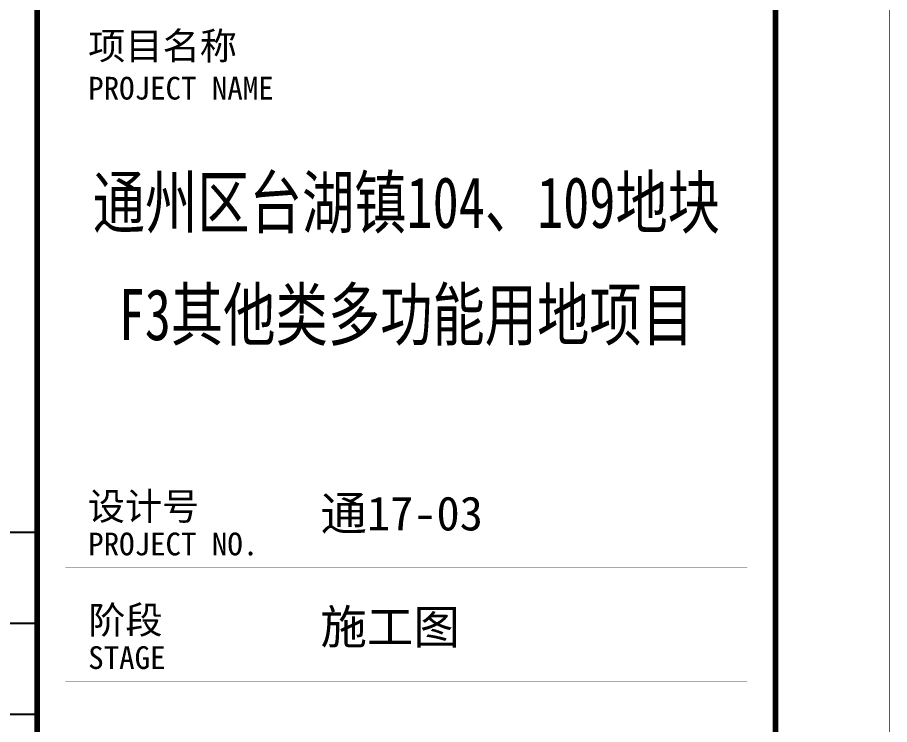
# Model space of a CAD drawing. Extents: x -483182 to 812890, y -390528 to -214858.
# Drawn here: x -133453 to -125777, y -309085 to -302861 of the extents above; entities that cross this region are included whole.
import ezdxf
from ezdxf.enums import TextEntityAlignment as Align

# ---------------------------------------------------------------- set-up
doc = ezdxf.new("R2010")
doc.units = 0
doc.header["$LTSCALE"] = 1000
doc.header["$MEASUREMENT"] = 0
doc.layers.add('A-0-图名图例', color=2, linetype='Continuous')
doc.styles.add('图签信息$0$华文细黑', font='STXIHEI_0.TTF', dxfattribs={"height": 10})

# ---------------------------------------------------------------- blocks, each defined once
blk = doc.blocks.new('图签信息')
at = {"const_width": 0.5}
blk.add_lwpolyline([(-65, 0), (0, 0), (0, 500.5), (-65, 500.5)], close=True, dxfattribs=at)
at = {"const_width": 0.05}
for points in [[(-62.5, 450.865), (-2.5, 450.865)], [(-62.5, 440.865), (-2.5, 440.865)]]:
    blk.add_lwpolyline(points, dxfattribs=at)
at = {"style": '图签信息$0$华文细黑'}
for s, height, p in [('项目名称', 2.4, (-60.5, 498.003)), ('PROJECT NAME', 2, (-60.5, 494.079)), ('设计号', 2.4, (-60.545, 457.479)), ('PROJECT NO.', 2, (-60.5, 453.965)), ('阶段', 2.4, (-60.5, 447.469)), ('STAGE', 2, (-60.5, 443.965))]:
    blk.add_text(s, height=height, dxfattribs=at).set_placement(p, align=Align.TOP_LEFT)
at = {"color": 4, "style": '图签信息$0$华文细黑', "width": 0.75}
for s, p in [('通州区台湖镇104、109地块', (-32.5, 480.778)), ('F3其他类多功能用地项目', (-32.5, 470.905))]:
    blk.add_text(s, height=4.5, dxfattribs=at).set_placement(p, align=Align.CENTER)
at = {"color": 4, "ltscale": 0.001, "char_height": 3, "width": 58.48948, "attachment_point": 4, "style": '图签信息$0$华文细黑'}
for s, insert in [('通17-03', (-40.062, 455.511)), ('施工图', (-40.062, 445.511))]:
    blk.add_mtext(s, dxfattribs=dict(at, insert=insert))
blk = doc.blocks.new('图框-A1')
for points, const_width in [([(0, 0), (841, 0), (841, 594), (0, 594)], 0.05), ([(766, 584), (25, 584), (25, 10), (766, 10)], 0.5)]:
    blk.add_lwpolyline(points, close=True, dxfattribs=dict(const_width=const_width))

msp = doc.modelspace()

# ---------------------------------------------------------------- linework, layer by layer
at = {"layer": 'A-0-图名图例'}
for p, q in [((-207380, -307391.9), (-133280, -307391.9)), ((-207380, -308191.9), (-133280, -308191.9)), ((-207380, -308991.9), (-133280, -308991.9))]:
    msp.add_line(p, q, dxfattribs=at)

# ---------------------------------------------------------------- block references
for name, p, xscale, yscale, zscale in [('图框-A1', (-209880, -353791.9), 100, 100, 100), ('图签信息', (-126780, -352791.9), 100.0000000000001, 100.0000000000001, 100.0000000000001)]:
    msp.add_blockref(name, p, dxfattribs=dict(xscale=xscale, yscale=yscale, zscale=zscale))

doc.saveas('drawing.dxf')
